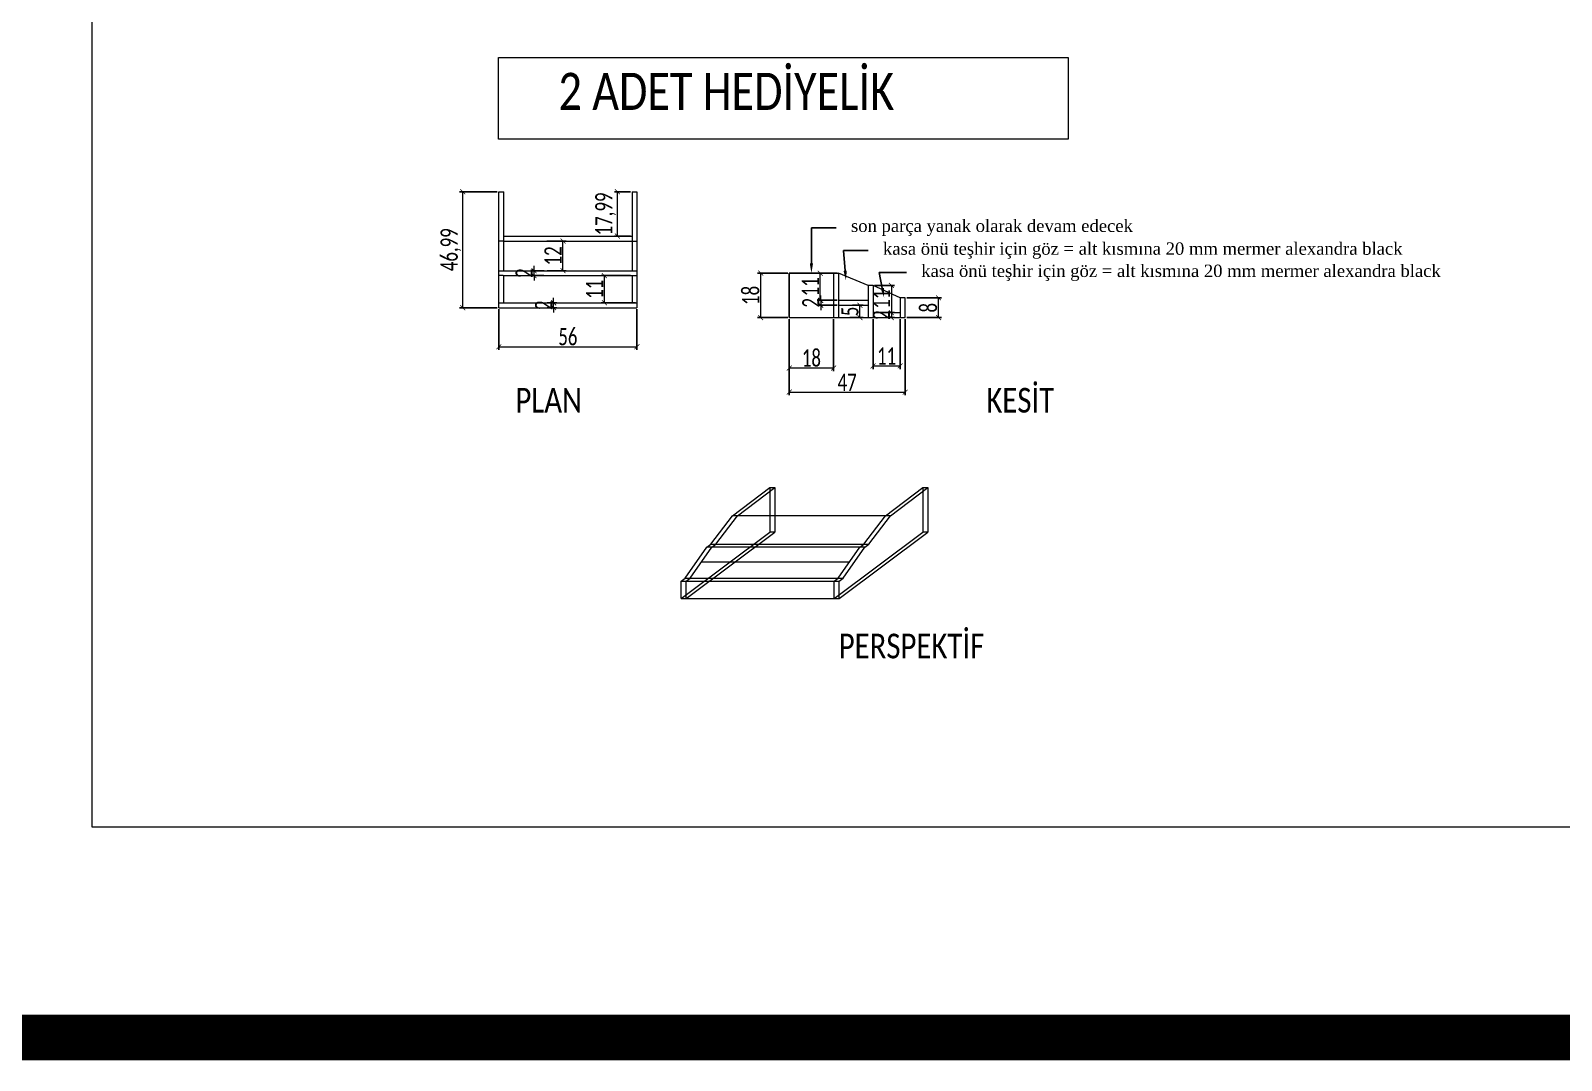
# Model space of a CAD drawing. Header units: millimetres. Extents: x 254888 to 263239, y -110593 to -105042.
# Drawn here: x 258576 to 259196, y -110593 to -110176 of the extents above; entities that cross this region are included whole.
import ezdxf
from ezdxf import colors
from ezdxf.entities.mleader import LeaderData, LeaderLine
from ezdxf.math import Vec2, Vec3

# ---------------------------------------------------------------- set-up
doc = ezdxf.new("R2010")
doc.units = ezdxf.units.MM
doc.header["$PDMODE"] = 2
doc.layers.get('0').update_dxf_attribs({"lineweight": 20})
for name, color, linetype, lineweight in [('görünüş', 45, 'Continuous', 25), ('mermer', 142, 'Continuous', 15), ('olcu', 251, 'Continuous', 20), ('text', 1, 'Continuous', 20)]:
    doc.layers.add(name, color=color, linetype=linetype, lineweight=lineweight)
doc.layers.add('yazı', color=11, linetype='Continuous')
doc.styles.get("Standard").update_dxf_attribs({"font": 'times.ttf', "height": 12})
doc.styles.add('text2', font='calibri.ttf', dxfattribs={"width": 0.8})
doc.styles.add('Ölçü50', font='calibri.ttf', dxfattribs={"width": 0.7})
doc.dimstyles.new('ölçü10', dxfattribs={"dimtxt": 7, "dimasz": 2, "dimexe": 1.25, "dimexo": 0.625, "dimgap": 0.5, "dimtad": 1, "dimzin": 9, "dimtxsty": 'Ölçü50', "dimblk": 'ARCHTICK', "dimcen": 2, "dimclrd": 256, "dimclre": 256, "dimclrt": 1, "dimazin": 2, "dimtfac": 1, "dimtix": 1, "dimtmove": 0, "dimatfit": 3, "dimldrblk": 'ARCHTICK', "dimfxl": 1, "dimlwd": -1, "dimarcsym": 0})

# ---------------------------------------------------------------- blocks, each defined once
blk = doc.blocks.new('_ArchTick')
at = {"color": 0, "linetype": 'ByBlock', "const_width": 0.15}
blk.add_lwpolyline([(-0.5, -0.5), (0.5, 0.5)], dxfattribs=at)
blk = doc.blocks.new('*D217')
at = {"layer": 'DEFPOINTS', "color": 0, "transparency": 16777216}
for p in [(258871.92, -110274.02), (258883.46, -110274.02, 0), (258883.46, -110292.02, 0)]:
    blk.add_point(p, dxfattribs=at)
at = {"layer": 'olcu', "lineweight": -2, "transparency": 16777216}
for p, q in [((258882.84, -110274.02), (258870.67, -110274.02)), ((258882.84, -110292.02), (258870.67, -110292.02))]:
    blk.add_line(p, q, dxfattribs=at)
at = {"layer": 'olcu', "transparency": 16777216}
blk.add_line((258871.92, -110292.02), (258871.92, -110274.02), dxfattribs=at)
at = {"layer": 'olcu', "transparency": 16777216, "xscale": 2, "yscale": 2, "zscale": 2}
for p, rotation in [((258871.92, -110274.02), 90), ((258871.92, -110292.02), 270)]:
    blk.add_blockref('_ArchTick', p, dxfattribs=dict(at, rotation=rotation))
at = {"layer": 'olcu', "color": 1, "transparency": 16777216, "insert": (258867.84, -110283.02), "char_height": 7, "attachment_point": 5, "rotation": 90, "style": 'Ölçü50'}
blk.add_mtext('18', dxfattribs=at)
blk = doc.blocks.new('*D218')
at = {"layer": 'DEFPOINTS', "color": 0, "transparency": 16777216}
for p in [(258765.74, -110288.02, 0), (258821.74, -110288.02, 0), (258821.74, -110303.85)]:
    blk.add_point(p, dxfattribs=at)
at = {"layer": 'olcu', "lineweight": -2, "transparency": 16777216}
for p, q in [((258765.74, -110288.64), (258765.74, -110305.1)), ((258821.74, -110288.64), (258821.74, -110305.1))]:
    blk.add_line(p, q, dxfattribs=at)
at = {"layer": 'olcu', "transparency": 16777216}
blk.add_line((258765.74, -110303.85), (258821.74, -110303.85), dxfattribs=at)
at = {"layer": 'olcu', "transparency": 16777216, "xscale": 2, "yscale": 2, "zscale": 2, "rotation": 180}
blk.add_blockref('_ArchTick', (258765.74, -110303.85), dxfattribs=at)
at = {"layer": 'olcu', "transparency": 16777216, "xscale": 2, "yscale": 2, "zscale": 2}
blk.add_blockref('_ArchTick', (258821.74, -110303.85), dxfattribs=at)
at = {"layer": 'olcu', "color": 1, "transparency": 16777216, "insert": (258793.74, -110299.77), "char_height": 7, "attachment_point": 5, "style": 'Ölçü50'}
blk.add_mtext('56', dxfattribs=at)
blk = doc.blocks.new('*D219')
at = {"layer": 'DEFPOINTS', "color": 0, "transparency": 16777216}
for p in [(258784.74, -110286.02), (258784.74, -110288.02), (258787.97, -110286.02)]:
    blk.add_point(p, dxfattribs=at)
at = {"layer": 'olcu', "transparency": 16777216}
for p, q in [((258787.97, -110286.02), (258787.97, -110284.02)), ((258787.97, -110288.02), (258787.97, -110286.02)), ((258787.97, -110288.02), (258787.97, -110290.02))]:
    blk.add_line(p, q, dxfattribs=at)
at = {"layer": 'olcu', "lineweight": -2, "transparency": 16777216}
for p, q in [((258785.36, -110286.02), (258789.22, -110286.02)), ((258785.36, -110288.02), (258789.22, -110288.02))]:
    blk.add_line(p, q, dxfattribs=at)
at = {"layer": 'olcu', "transparency": 16777216, "xscale": 2, "yscale": 2, "zscale": 2}
for p, rotation in [((258787.97, -110286.02), 270), ((258787.97, -110288.02), 90)]:
    blk.add_blockref('_ArchTick', p, dxfattribs=dict(at, rotation=rotation))
at = {"layer": 'olcu', "color": 1, "transparency": 16777216, "insert": (258783.93, -110287.02), "char_height": 7, "attachment_point": 5, "rotation": 90, "style": 'Ölçü50'}
blk.add_mtext('2', dxfattribs=at)
blk = doc.blocks.new('*D220')
at = {"layer": 'DEFPOINTS', "color": 0, "transparency": 16777216}
for p in [(258780.03, -110273.02), (258784.63, -110275.02, 0), (258784.74, -110273.02, 0)]:
    blk.add_point(p, dxfattribs=at)
at = {"layer": 'olcu', "transparency": 16777216}
for p, q in [((258780.03, -110273.02), (258780.03, -110271.02)), ((258780.03, -110275.02), (258780.03, -110273.02)), ((258780.03, -110275.02), (258780.03, -110277.02))]:
    blk.add_line(p, q, dxfattribs=at)
at = {"layer": 'olcu', "lineweight": -2, "transparency": 16777216}
for p, q in [((258784.11, -110273.02), (258778.78, -110273.02)), ((258784, -110275.02), (258778.78, -110275.02))]:
    blk.add_line(p, q, dxfattribs=at)
at = {"layer": 'olcu', "transparency": 16777216, "xscale": 2, "yscale": 2, "zscale": 2}
for p, rotation in [((258780.03, -110273.02), 270), ((258780.03, -110275.02), 90)]:
    blk.add_blockref('_ArchTick', p, dxfattribs=dict(at, rotation=rotation))
at = {"layer": 'olcu', "color": 1, "transparency": 16777216, "insert": (258776, -110274.02), "char_height": 7, "attachment_point": 5, "rotation": 90, "style": 'Ölçü50'}
blk.add_mtext('2', dxfattribs=at)
blk = doc.blocks.new('*D221')
at = {"layer": 'DEFPOINTS', "color": 0, "transparency": 16777216}
for p in [(258784.63, -110261.02, 0), (258791.75, -110261.02), (258784.74, -110273.02, 0)]:
    blk.add_point(p, dxfattribs=at)
at = {"layer": 'olcu', "lineweight": -2, "transparency": 16777216}
for p, q in [((258785.25, -110261.02), (258793, -110261.02)), ((258785.36, -110273.02), (258793, -110273.02))]:
    blk.add_line(p, q, dxfattribs=at)
at = {"layer": 'olcu', "transparency": 16777216}
blk.add_line((258791.75, -110273.02), (258791.75, -110261.02), dxfattribs=at)
at = {"layer": 'olcu', "transparency": 16777216, "xscale": 2, "yscale": 2, "zscale": 2}
for p, rotation in [((258791.75, -110261.02), 90), ((258791.75, -110273.02), 270)]:
    blk.add_blockref('_ArchTick', p, dxfattribs=dict(at, rotation=rotation))
at = {"layer": 'olcu', "color": 1, "transparency": 16777216, "insert": (258787.71, -110267.02), "char_height": 7, "attachment_point": 5, "rotation": 90, "style": 'Ölçü50'}
blk.add_mtext('12', dxfattribs=at)
blk = doc.blocks.new('*D222')
at = {"layer": 'DEFPOINTS', "color": 0, "transparency": 16777216}
for p in [(258813.83, -110241.03), (258819.74, -110241.03, 0), (258819.74, -110259.02, 0)]:
    blk.add_point(p, dxfattribs=at)
at = {"layer": 'olcu', "lineweight": -2, "transparency": 16777216}
for p, q in [((258819.11, -110241.03), (258812.58, -110241.03)), ((258819.11, -110259.02), (258812.58, -110259.02))]:
    blk.add_line(p, q, dxfattribs=at)
at = {"layer": 'olcu', "transparency": 16777216}
blk.add_line((258813.83, -110259.02), (258813.83, -110241.03), dxfattribs=at)
at = {"layer": 'olcu', "transparency": 16777216, "xscale": 2, "yscale": 2, "zscale": 2}
for p, rotation in [((258813.83, -110241.03), 90), ((258813.83, -110259.02), 270)]:
    blk.add_blockref('_ArchTick', p, dxfattribs=dict(at, rotation=rotation))
at = {"layer": 'olcu', "color": 1, "transparency": 16777216, "insert": (258809.02, -110250.02), "char_height": 7, "attachment_point": 5, "rotation": 90, "style": 'Ölçü50'}
blk.add_mtext('17,99', dxfattribs=at)
blk = doc.blocks.new('*D223')
at = {"layer": 'DEFPOINTS', "color": 0, "transparency": 16777216}
for p in [(258908.46, -110287.02, 0), (258912.13, -110287.02), (258907.46, -110292.02, 0)]:
    blk.add_point(p, dxfattribs=at)
at = {"layer": 'olcu', "lineweight": -2, "transparency": 16777216}
for p, q in [((258909.09, -110287.02), (258913.38, -110287.02)), ((258908.09, -110292.02), (258913.38, -110292.02))]:
    blk.add_line(p, q, dxfattribs=at)
at = {"layer": 'olcu', "transparency": 16777216}
blk.add_line((258912.13, -110292.02), (258912.13, -110287.02), dxfattribs=at)
at = {"layer": 'olcu', "transparency": 16777216, "xscale": 2, "yscale": 2, "zscale": 2}
for p, rotation in [((258912.13, -110287.02), 90), ((258912.13, -110292.02), 270)]:
    blk.add_blockref('_ArchTick', p, dxfattribs=dict(at, rotation=rotation))
at = {"layer": 'olcu', "color": 1, "transparency": 16777216, "insert": (258908.08, -110289.52), "char_height": 7, "attachment_point": 5, "rotation": 90, "style": 'Ölçü50'}
blk.add_mtext('5', dxfattribs=at)
blk = doc.blocks.new('*D224')
at = {"layer": 'DEFPOINTS', "color": 0, "transparency": 16777216}
for p in [(258921.86, -110290.02, 0), (258921.86, -110292.02, 0), (258924.89, -110292.02)]:
    blk.add_point(p, dxfattribs=at)
at = {"layer": 'olcu', "lineweight": -2, "transparency": 16777216}
for p, q in [((258922.48, -110290.02), (258926.14, -110290.02)), ((258922.48, -110292.02), (258926.14, -110292.02))]:
    blk.add_line(p, q, dxfattribs=at)
at = {"layer": 'olcu', "transparency": 16777216}
blk.add_line((258924.89, -110290.02), (258924.89, -110292.02), dxfattribs=at)
at = {"layer": 'olcu', "transparency": 16777216, "xscale": 2, "yscale": 2, "zscale": 2}
for p, rotation in [((258924.89, -110290.02), 90), ((258924.89, -110292.02), 270)]:
    blk.add_blockref('_ArchTick', p, dxfattribs=dict(at, rotation=rotation))
at = {"layer": 'olcu', "color": 1, "transparency": 16777216, "insert": (258920.85, -110291.02), "char_height": 7, "attachment_point": 5, "rotation": 90, "style": 'Ölçü50'}
blk.add_mtext('2', dxfattribs=at)
blk = doc.blocks.new('*D225')
at = {"layer": 'DEFPOINTS', "color": 0, "transparency": 16777216}
for p in [(258883.46, -110292.02, 0), (258901.46, -110292.02, 0), (258883.46, -110312.48)]:
    blk.add_point(p, dxfattribs=at)
at = {"layer": 'olcu', "lineweight": -2, "transparency": 16777216}
for p, q in [((258883.46, -110292.64), (258883.46, -110313.73)), ((258901.46, -110292.64), (258901.46, -110313.73))]:
    blk.add_line(p, q, dxfattribs=at)
at = {"layer": 'olcu', "transparency": 16777216}
blk.add_line((258901.46, -110312.48), (258883.46, -110312.48), dxfattribs=at)
at = {"layer": 'olcu', "transparency": 16777216, "xscale": 2, "yscale": 2, "zscale": 2, "rotation": 180}
blk.add_blockref('_ArchTick', (258883.46, -110312.48), dxfattribs=at)
at = {"layer": 'olcu', "transparency": 16777216, "xscale": 2, "yscale": 2, "zscale": 2}
blk.add_blockref('_ArchTick', (258901.46, -110312.48), dxfattribs=at)
at = {"layer": 'olcu', "color": 1, "transparency": 16777216, "insert": (258892.46, -110308.4), "char_height": 7, "attachment_point": 5, "style": 'Ölçü50'}
blk.add_mtext('18', dxfattribs=at)
blk = doc.blocks.new('*D226')
at = {"layer": 'DEFPOINTS', "color": 0, "transparency": 16777216}
for p in [(258917.46, -110292.02, 0), (258928.46, -110292.02, 0), (258928.46, -110311.6)]:
    blk.add_point(p, dxfattribs=at)
at = {"layer": 'olcu', "lineweight": -2, "transparency": 16777216}
for p, q in [((258917.46, -110292.64), (258917.46, -110312.85)), ((258928.46, -110292.64), (258928.46, -110312.85))]:
    blk.add_line(p, q, dxfattribs=at)
at = {"layer": 'olcu', "transparency": 16777216}
blk.add_line((258917.46, -110311.6), (258928.46, -110311.6), dxfattribs=at)
at = {"layer": 'olcu', "transparency": 16777216, "xscale": 2, "yscale": 2, "zscale": 2, "rotation": 180}
blk.add_blockref('_ArchTick', (258917.46, -110311.6), dxfattribs=at)
at = {"layer": 'olcu', "transparency": 16777216, "xscale": 2, "yscale": 2, "zscale": 2}
blk.add_blockref('_ArchTick', (258928.46, -110311.6), dxfattribs=at)
at = {"layer": 'olcu', "color": 1, "transparency": 16777216, "insert": (258922.96, -110307.59), "char_height": 7, "attachment_point": 5, "style": 'Ölçü50'}
blk.add_mtext('11', dxfattribs=at)
blk = doc.blocks.new('*D227')
at = {"layer": 'DEFPOINTS', "color": 0, "transparency": 16777216}
for p in [(258751.1, -110241.03), (258765.74, -110241.03, 0), (258765.74, -110288.02, 0)]:
    blk.add_point(p, dxfattribs=at)
at = {"layer": 'olcu', "lineweight": -2, "transparency": 16777216}
for p, q in [((258765.11, -110241.03), (258749.85, -110241.03)), ((258765.11, -110288.02), (258749.85, -110288.02))]:
    blk.add_line(p, q, dxfattribs=at)
at = {"layer": 'olcu', "transparency": 16777216}
blk.add_line((258751.1, -110288.02), (258751.1, -110241.03), dxfattribs=at)
at = {"layer": 'olcu', "transparency": 16777216, "xscale": 2, "yscale": 2, "zscale": 2}
for p, rotation in [((258751.1, -110241.03), 90), ((258751.1, -110288.02), 270)]:
    blk.add_blockref('_ArchTick', p, dxfattribs=dict(at, rotation=rotation))
at = {"layer": 'olcu', "color": 1, "transparency": 16777216, "insert": (258746.29, -110264.52), "char_height": 7, "attachment_point": 5, "rotation": 90, "style": 'Ölçü50'}
blk.add_mtext('46,99', dxfattribs=at)
blk = doc.blocks.new('*D228')
at = {"layer": 'DEFPOINTS', "color": 0, "transparency": 16777216}
for p in [(258883.46, -110292.02, 0), (258930.46, -110292.02, 0), (258930.46, -110322.22)]:
    blk.add_point(p, dxfattribs=at)
at = {"layer": 'olcu', "lineweight": -2, "transparency": 16777216}
for p, q in [((258883.46, -110292.64), (258883.46, -110323.47)), ((258930.46, -110292.64), (258930.46, -110323.47))]:
    blk.add_line(p, q, dxfattribs=at)
at = {"layer": 'olcu', "transparency": 16777216}
blk.add_line((258883.46, -110322.22), (258930.46, -110322.22), dxfattribs=at)
at = {"layer": 'olcu', "transparency": 16777216, "xscale": 2, "yscale": 2, "zscale": 2, "rotation": 180}
blk.add_blockref('_ArchTick', (258883.46, -110322.22), dxfattribs=at)
at = {"layer": 'olcu', "transparency": 16777216, "xscale": 2, "yscale": 2, "zscale": 2}
blk.add_blockref('_ArchTick', (258930.46, -110322.22), dxfattribs=at)
at = {"layer": 'olcu', "color": 1, "transparency": 16777216, "insert": (258906.96, -110318.2), "char_height": 7, "attachment_point": 5, "style": 'Ölçü50'}
blk.add_mtext('47', dxfattribs=at)
blk = doc.blocks.new('*D229')
at = {"layer": 'DEFPOINTS', "color": 0, "transparency": 16777216}
for p in [(258930.46, -110284.02, 0), (258944, -110284.02), (258930.46, -110292.02, 0)]:
    blk.add_point(p, dxfattribs=at)
at = {"layer": 'olcu', "lineweight": -2, "transparency": 16777216}
for p, q in [((258931.09, -110284.02), (258945.25, -110284.02)), ((258931.09, -110292.02), (258945.25, -110292.02))]:
    blk.add_line(p, q, dxfattribs=at)
at = {"layer": 'olcu', "transparency": 16777216}
blk.add_line((258944, -110292.02), (258944, -110284.02), dxfattribs=at)
at = {"layer": 'olcu', "transparency": 16777216, "xscale": 2, "yscale": 2, "zscale": 2}
for p, rotation in [((258944, -110284.02), 90), ((258944, -110292.02), 270)]:
    blk.add_blockref('_ArchTick', p, dxfattribs=dict(at, rotation=rotation))
at = {"layer": 'olcu', "color": 1, "transparency": 16777216, "insert": (258939.91, -110288.02), "char_height": 7, "attachment_point": 5, "rotation": 90, "style": 'Ölçü50'}
blk.add_mtext('8', dxfattribs=at)
blk = doc.blocks.new('*D230')
at = {"layer": 'DEFPOINTS', "color": 0, "transparency": 16777216}
for p in [(258917.46, -110279.02, 0), (258917.46, -110290.02, 0), (258924.89, -110290.02)]:
    blk.add_point(p, dxfattribs=at)
at = {"layer": 'olcu', "lineweight": -2, "transparency": 16777216}
for p, q in [((258918.09, -110279.02), (258926.14, -110279.02)), ((258918.09, -110290.02), (258926.14, -110290.02))]:
    blk.add_line(p, q, dxfattribs=at)
at = {"layer": 'olcu', "transparency": 16777216}
blk.add_line((258924.89, -110279.02), (258924.89, -110290.02), dxfattribs=at)
at = {"layer": 'olcu', "transparency": 16777216, "xscale": 2, "yscale": 2, "zscale": 2}
for p, rotation in [((258924.89, -110279.02), 90), ((258924.89, -110290.02), 270)]:
    blk.add_blockref('_ArchTick', p, dxfattribs=dict(at, rotation=rotation))
at = {"layer": 'olcu', "color": 1, "transparency": 16777216, "insert": (258920.88, -110284.52), "char_height": 7, "attachment_point": 5, "rotation": 90, "style": 'Ölçü50'}
blk.add_mtext('11', dxfattribs=at)
blk = doc.blocks.new('*D231')
at = {"layer": 'DEFPOINTS', "color": 0, "transparency": 16777216}
for p in [(258896.06, -110274.02), (258903.46, -110274.02, 0), (258903.46, -110285.02, 0)]:
    blk.add_point(p, dxfattribs=at)
at = {"layer": 'olcu', "lineweight": -2, "transparency": 16777216}
for p, q in [((258902.84, -110274.02), (258894.81, -110274.02)), ((258902.84, -110285.02), (258894.81, -110285.02))]:
    blk.add_line(p, q, dxfattribs=at)
at = {"layer": 'olcu', "transparency": 16777216}
blk.add_line((258896.06, -110285.02), (258896.06, -110274.02), dxfattribs=at)
at = {"layer": 'olcu', "transparency": 16777216, "xscale": 2, "yscale": 2, "zscale": 2}
for p, rotation in [((258896.06, -110274.02), 90), ((258896.06, -110285.02), 270)]:
    blk.add_blockref('_ArchTick', p, dxfattribs=dict(at, rotation=rotation))
at = {"layer": 'olcu', "color": 1, "transparency": 16777216, "insert": (258892.05, -110279.52), "char_height": 7, "attachment_point": 5, "rotation": 90, "style": 'Ölçü50'}
blk.add_mtext('11', dxfattribs=at)
blk = doc.blocks.new('*D232')
at = {"layer": 'DEFPOINTS', "color": 0, "transparency": 16777216}
for p in [(258896.26, -110287.02), (258903.46, -110285.02, 0), (258903.46, -110287.02, 0)]:
    blk.add_point(p, dxfattribs=at)
at = {"layer": 'olcu', "transparency": 16777216}
for p, q in [((258896.26, -110285.02), (258896.26, -110283.02)), ((258896.26, -110285.02), (258896.26, -110287.02)), ((258896.26, -110287.02), (258896.26, -110289.02))]:
    blk.add_line(p, q, dxfattribs=at)
at = {"layer": 'olcu', "lineweight": -2, "transparency": 16777216}
for p, q in [((258902.84, -110285.02), (258895.01, -110285.02)), ((258902.84, -110287.02), (258895.01, -110287.02))]:
    blk.add_line(p, q, dxfattribs=at)
at = {"layer": 'olcu', "transparency": 16777216, "xscale": 2, "yscale": 2, "zscale": 2}
for p, rotation in [((258896.26, -110285.02), 270), ((258896.26, -110287.02), 90)]:
    blk.add_blockref('_ArchTick', p, dxfattribs=dict(at, rotation=rotation))
at = {"layer": 'olcu', "color": 1, "transparency": 16777216, "insert": (258892.23, -110286.02), "char_height": 7, "attachment_point": 5, "rotation": 90, "style": 'Ölçü50'}
blk.add_mtext('2', dxfattribs=at)
blk = doc.blocks.new('*D233')
at = {"layer": 'DEFPOINTS', "color": 0, "transparency": 16777216}
for p in [(258808.55, -110275.02), (258819.74, -110275.02, 0), (258821.74, -110286.02, 0)]:
    blk.add_point(p, dxfattribs=at)
at = {"layer": 'olcu', "lineweight": -2, "transparency": 16777216}
for p, q in [((258819.11, -110275.02), (258807.3, -110275.02)), ((258821.11, -110286.02), (258807.3, -110286.02))]:
    blk.add_line(p, q, dxfattribs=at)
at = {"layer": 'olcu', "transparency": 16777216}
blk.add_line((258808.55, -110286.02), (258808.55, -110275.02), dxfattribs=at)
at = {"layer": 'olcu', "transparency": 16777216, "xscale": 2, "yscale": 2, "zscale": 2}
for p, rotation in [((258808.55, -110275.02), 90), ((258808.55, -110286.02), 270)]:
    blk.add_blockref('_ArchTick', p, dxfattribs=dict(at, rotation=rotation))
at = {"layer": 'olcu', "color": 1, "transparency": 16777216, "insert": (258804.55, -110280.52), "char_height": 7, "attachment_point": 5, "rotation": 90, "style": 'Ölçü50'}
blk.add_mtext('11', dxfattribs=at)

msp = doc.modelspace()

# ---------------------------------------------------------------- linework, layer by layer
at = {"color": 1, "const_width": 18.492}
msp.add_lwpolyline([(257100.03, -109030.619), (262946.71, -109030.619), (262946.71, -110583.763), (257100.03, -110583.763)], close=True, dxfattribs=at)
for points in [[(258600.898, -109633.156), (260204.48, -109633.156), (260204.48, -110498.492), (258600.898, -110498.492)], [(258765.568, -110186.574), (258996.57, -110186.574), (258996.57, -110219.768), (258765.568, -110219.768)]]:
    msp.add_lwpolyline(points, close=True)
at = {"layer": 'görünüş'}
for q in [(258901.461, -110274.019, 0), (258883.461, -110292.019, 0)]:
    msp.add_line((258883.461, -110274.019, 0), q, dxfattribs=at)
at = {"layer": 'mermer'}
for p, q in [((258765.736, -110241.027, 0), (258767.736, -110241.027, 0)), ((258765.736, -110288.019, 0), (258765.736, -110241.027, 0)), ((258767.736, -110273.019, 0), (258767.736, -110241.027, 0)), ((258819.736, -110241.027, 0), (258821.736, -110241.027, 0)), ((258767.736, -110259.019, 0), (258819.736, -110259.019, 0)), ((258767.522, -110261.019, 0), (258765.736, -110261.019, 0)), ((258767.522, -110261.019, 0), (258819.736, -110261.019, 0)), ((258819.736, -110261.019, 0), (258821.736, -110261.019, 0)), ((258765.736, -110273.019, 0), (258821.736, -110273.019, 0)), ((258767.522, -110275.019, 0), (258765.736, -110275.019, 0)), ((258767.522, -110275.019, 0), (258819.736, -110275.019, 0)), ((258767.736, -110286.019, 0), (258767.736, -110275.019, 0)), ((258819.736, -110275.019, 0), (258821.736, -110275.019, 0)), ((258901.461, -110274.019, 0), (258903.461, -110274.019, 0)), ((258901.461, -110274.019, 0), (258901.461, -110292.019, 0)), ((258903.461, -110274.019, 0), (258903.461, -110292.019, 0)), ((258915.461, -110279.019, 0), (258903.461, -110274.019, 0)), ((258915.461, -110279.019, 0), (258915.461, -110292.019, 0)), ((258917.461, -110279.019, 0), (258915.461, -110279.019, 0)), ((258917.461, -110279.019, 0), (258917.461, -110292.019, 0)), ((258928.461, -110284.019, 0), (258917.461, -110279.019, 0)), ((258930.461, -110284.019, 0), (258928.461, -110284.019, 0)), ((258928.461, -110284.019, 0), (258928.461, -110292.019, 0)), ((258930.461, -110292.019, 0), (258930.461, -110284.019, 0)), ((258765.736, -110286.019, 0), (258821.736, -110286.019, 0)), ((258765.736, -110288.019, 0), (258821.736, -110288.019, 0)), ((258903.461, -110285.019, 0), (258915.461, -110285.019, 0)), ((258903.461, -110287.019, 0), (258915.461, -110287.019, 0)), ((258917.461, -110290.019, 0), (258928.461, -110290.019, 0)), ((258883.461, -110292.019, 0), (258930.461, -110292.019, 0)), ((258860.508, -110372.327, 0), (258875.675, -110360.883, 0)), ((258862.508, -110372.327, 0), (258877.675, -110360.883, 0)), ((258875.675, -110360.883, 0), (258877.675, -110360.883, 0)), ((258875.675, -110360.883, 0), (258875.675, -110379.025, 0)), ((258877.675, -110360.883, 0), (258877.675, -110379.025, 0)), ((258922.508, -110372.327, 0), (258937.675, -110360.883, 0)), ((258924.508, -110372.327, 0), (258939.675, -110360.883, 0)), ((258937.675, -110360.883, 0), (258939.675, -110360.883, 0)), ((258937.675, -110360.883, 0), (258937.675, -110379.025, 0)), ((258939.675, -110360.883, 0), (258939.675, -110379.025, 0)), ((258851.71, -110383.865, 0), (258860.508, -110372.327, 0)), ((258853.71, -110383.865, 0), (258862.508, -110372.327, 0)), ((258924.508, -110372.327, 0), (258860.508, -110372.327, 0)), ((258913.71, -110383.865, 0), (258922.508, -110372.327, 0)), ((258915.71, -110383.865, 0), (258924.508, -110372.327, 0)), ((258839.72, -110405.817, 0), (258875.675, -110379.025, 0)), ((258841.72, -110405.817, 0), (258877.675, -110379.025, 0)), ((258850.114, -110385.072, 0), (258851.71, -110383.865, 0)), ((258851.71, -110383.865, 0), (258915.71, -110383.865, 0)), ((258852.114, -110385.072, 0), (258853.71, -110383.865, 0)), ((258877.675, -110379.025, 0), (258875.675, -110379.025, 0)), ((258901.72, -110405.817, 0), (258937.675, -110379.025, 0)), ((258903.72, -110405.817, 0), (258939.675, -110379.025, 0)), ((258912.114, -110385.072, 0), (258913.71, -110383.865, 0)), ((258914.114, -110385.072, 0), (258915.71, -110383.865, 0)), ((258939.675, -110379.025, 0), (258937.675, -110379.025, 0)), ((258841.316, -110397.611, 0), (258850.114, -110385.072, 0)), ((258843.316, -110397.611, 0), (258852.114, -110385.072, 0)), ((258914.114, -110385.072, 0), (258850.114, -110385.072, 0)), ((258903.316, -110397.611, 0), (258912.114, -110385.072, 0)), ((258905.316, -110397.611, 0), (258914.114, -110385.072, 0)), ((258847.948, -110391.009, 0), (258907.586, -110391.009, 0)), ((258839.72, -110398.817, 0), (258841.316, -110397.611, 0)), ((258839.72, -110398.817, 0), (258903.72, -110398.817, 0)), ((258839.72, -110405.817, 0), (258839.72, -110398.817, 0)), ((258841.316, -110397.611, 0), (258905.316, -110397.611, 0)), ((258841.72, -110398.817, 0), (258843.316, -110397.611, 0)), ((258841.72, -110405.817, 0), (258841.72, -110398.817, 0)), ((258901.72, -110398.817, 0), (258903.316, -110397.611, 0)), ((258901.72, -110405.817, 0), (258901.72, -110398.817, 0)), ((258903.72, -110398.817, 0), (258905.316, -110397.611, 0)), ((258903.72, -110405.817, 0), (258903.72, -110398.817, 0)), ((258839.72, -110405.817, 0), (258903.72, -110405.817, 0))]:
    msp.add_line(p, q, dxfattribs=at)
at = {"layer": 'mermer', "extrusion": (6.3311e-09, 1.52846e-08, 1)}
for p, q in [((258819.736, -110241.027, 0), (258819.736, -110273.019, 0)), ((258821.736, -110241.027, 0), (258821.736, -110288.019, 0)), ((258819.736, -110275.019, 0), (258819.736, -110286.019, 0))]:
    msp.add_line(p, q, dxfattribs=at)

# ---------------------------------------------------------------- texts
at = {"layer": 'text', "attachment_point": 1, "style": 'text2'}
for s, insert, char_height, width in [('2 ADET HEDİYELİK', (258789.931, -110192.848), 15, 393.08678), ('PLAN', (258772.482, -110320.512, 0), 10, 440.37517), ('KESİT', (258963.373, -110320.512, 0), 10, 440.37517), ('PERSPEKTİF', (258903.549, -110420.103, 0), 10, 440.37517)]:
    msp.add_mtext(s, dxfattribs=dict(at, insert=insert, char_height=char_height, width=width))

# ---------------------------------------------------------------- dimensions: what is measured, and where the dimension line sits
at = {"layer": 'olcu'}
for base, p1, p2, picture, middle in [((258751.104, -110241.027, 0), (258765.736, -110288.019, 0), (258765.736, -110241.027, 0), '*D227', (258746.288, -110264.523, 0)), ((258813.831, -110241.027, 0), (258819.736, -110259.019, 0), (258819.736, -110241.027, 0), '*D222', (258809.016, -110250.023, 0)), ((258791.748, -110261.019, 0), (258784.736, -110273.019, 0), (258784.629, -110261.019, 0), '*D221', (258787.713, -110267.019, 0)), ((258780.035, -110273.019, 0), (258784.629, -110275.019, 0), (258784.736, -110273.019, 0), '*D220', (258776, -110274.019, 0)), ((258808.554, -110275.019, 0), (258821.736, -110286.019, 0), (258819.736, -110275.019, 0), '*D233', (258804.545, -110280.519, 0)), ((258871.925, -110274.019, 0), (258883.461, -110292.019, 0), (258883.461, -110274.019, 0), '*D217', (258867.838, -110283.019, 0)), ((258896.061, -110274.019, 0), (258903.461, -110285.019, 0), (258903.461, -110274.019, 0), '*D231', (258892.053, -110279.519, 0)), ((258924.886, -110290.019, 0), (258917.461, -110279.019, 0), (258917.461, -110290.019, 0), '*D230', (258920.878, -110284.519, 0)), ((258787.969, -110286.019, 0), (258784.736, -110288.019, 0), (258784.736, -110286.019, 0), '*D219', (258783.934, -110287.019, 0)), ((258896.261, -110287.019, 0), (258903.461, -110285.019, 0), (258903.461, -110287.019, 0), '*D232', (258892.226, -110286.019, 0)), ((258943.998, -110284.019, 0), (258930.461, -110292.019, 0), (258930.461, -110284.019, 0), '*D229', (258939.912, -110288.019, 0)), ((258912.127, -110287.019, 0), (258907.461, -110292.019, 0), (258908.461, -110287.019, 0), '*D223', (258908.076, -110289.519, 0))]:
    dim = msp.add_linear_dim(base=base, p1=p1, p2=p2, angle=90, dimstyle='ölçü10', dxfattribs=at)
    dim.commit()
    dim.dimension.update_dxf_attribs({"geometry": picture, "text_midpoint": middle})
for base, p1, p2, picture, middle in [((258821.736, -110303.854, 0), (258765.736, -110288.019, 0), (258821.736, -110288.019, 0), '*D218', (258793.736, -110299.77, 0)), ((258883.461, -110312.484, 0), (258901.461, -110292.019, 0), (258883.461, -110292.019, 0), '*D225', (258892.461, -110308.397, 0)), ((258930.461, -110322.215, 0), (258883.461, -110292.019, 0), (258930.461, -110292.019, 0), '*D228', (258906.961, -110318.199, 0)), ((258928.461, -110311.597, 0), (258917.461, -110292.019, 0), (258928.461, -110292.019, 0), '*D226', (258922.961, -110307.588, 0))]:
    dim = msp.add_linear_dim(base=base, p1=p1, p2=p2, dimstyle='ölçü10', dxfattribs=at)
    dim.commit()
    dim.dimension.update_dxf_attribs({"geometry": picture, "text_midpoint": middle})
dim = msp.add_linear_dim(base=(258924.886, -110292.019, 0), p1=(258921.858, -110290.019, 0), p2=(258921.858, -110292.019, 0), angle=90, dimstyle='ölçü10', dxfattribs=at)
dim.commit()
dim.dimension.update_dxf_attribs({"geometry": '*D224', "text_midpoint": (258924.886, -110291.019, 0), "dimtype": 160})

# ---------------------------------------------------------------- leaders
at = {"layer": 'yazı'}
ml = msp.add_multileader_mtext('Standard', dxfattribs=at)
ml.set_content('son parça yanak olarak devam edecek', color=256)
ml.set_leader_properties()
ml.build(insert=Vec2(0, 0))
ml.multileader.update_dxf_attribs({"dogleg_length": 10})
ctx = ml.context
ctx.base_point, ctx.char_height, ctx.landing_gap_size, ctx.plane_origin = Vec3(258902.525, -110255.578, 0), 5, 6, Vec3(258887.961, -110275.019, 0)
notes = []
notes.append((ctx, [(0, (1, 1, 0), (258892.525, -110255.578, 0), (1, 0), 10, [(0, [(258892.461, -110274.019, 0)], 0, [])])]))
ctx.mtext.insert, ctx.mtext.flow_direction = Vec3(258908.525, -110252.316, 0), 5
ml = msp.add_multileader_mtext('Standard', dxfattribs=at)
ml.set_content('kasa önü teşhir için göz = alt kısmına 20 mm mermer alexandra black', color=256)
ml.set_leader_properties()
ml.build(insert=Vec2(0, 0))
ml.multileader.update_dxf_attribs({"dogleg_length": 10})
ctx = ml.context
ctx.base_point, ctx.char_height, ctx.landing_gap_size, ctx.plane_origin = Vec3(258915.49, -110264.793, 0), 5, 6, Vec3(258903.461, -110278.019, 0)
notes.append((ctx, [(0, (1, 1, 0), (258905.49, -110264.793, 0), (1, 0), 10, [(0, [(258906.461, -110277.019, 0)], 0, [])])]))
ctx.mtext.insert, ctx.mtext.flow_direction = Vec3(258921.49, -110261.558, 0), 5
ml = msp.add_multileader_mtext('Standard', dxfattribs=at)
ml.set_content('kasa önü teşhir için göz = alt kısmına 20 mm mermer alexandra black', color=256)
ml.set_leader_properties()
ml.build(insert=Vec2(0, 0))
ml.multileader.update_dxf_attribs({"dogleg_length": 10})
ctx = ml.context
ctx.base_point, ctx.char_height, ctx.landing_gap_size, ctx.plane_origin = Vec3(258930.99, -110273.798, 0), 5, 6, Vec3(258917.961, -110285.019, 0)
notes.append((ctx, [(0, (1, 1, 0), (258919.99, -110273.798, 0), (1, 0), 11, [(0, [(258921.961, -110284.019, 0)], 0, [])])]))
ctx.mtext.insert, ctx.mtext.flow_direction = Vec3(258936.99, -110270.563, 0), 5
for ctx, leaders in notes:
    for number, flags, end, landing, length, lines in leaders:
        leader = LeaderData()
        leader.index, (leader.has_last_leader_line, leader.has_dogleg_vector, leader.attachment_direction) = number, flags
        leader.last_leader_point, leader.dogleg_vector, leader.dogleg_length = Vec3(end), Vec3(landing), length
        for number, points, colour, breaks in lines:
            line = LeaderLine()
            line.index, line.vertices, line.color, line.breaks = number, Vec3.list(points), colors.encode_raw_color(colour), breaks
            leader.lines.append(line)
        ctx.leaders.append(leader)

doc.saveas('drawing.dxf')
